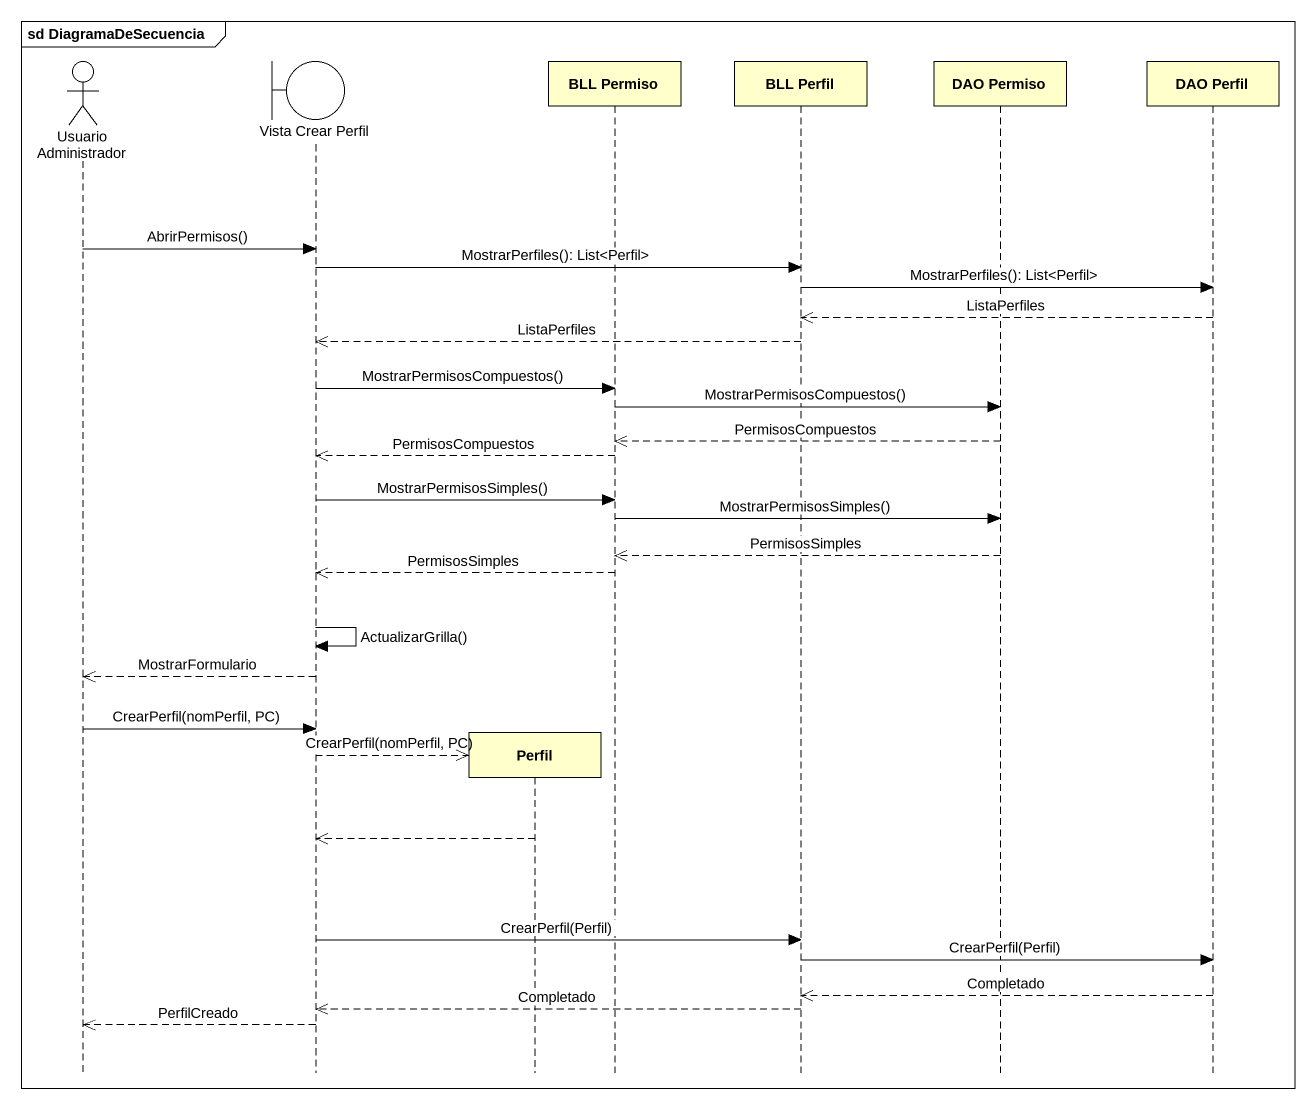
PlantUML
@startuml
mainframe sd DiagramaDeSecuencia
hide footbox
actor "Usuario Administrador" as Usuario_Administrador
boundary "Vista Crear Perfil" as Vista_Crear_Perfil
participant Perfil
participant "BLL Permiso" as BLL_Permiso
participant "BLL Perfil" as BLL_Perfil
participant "DAO Permiso" as DAO_Permiso
participant "DAO Perfil" as DAO_Perfil

Usuario_Administrador -> Vista_Crear_Perfil : AbrirPermisos()
Vista_Crear_Perfil -> BLL_Perfil : MostrarPerfiles(): List<Perfil>
BLL_Perfil -> DAO_Perfil : MostrarPerfiles(): List<Perfil>
DAO_Perfil -->> BLL_Perfil : ListaPerfiles
BLL_Perfil -->> Vista_Crear_Perfil : ListaPerfiles
Vista_Crear_Perfil -> BLL_Permiso : MostrarPermisosCompuestos()
BLL_Permiso -> DAO_Permiso : MostrarPermisosCompuestos()
DAO_Permiso -->> BLL_Permiso : PermisosCompuestos
BLL_Permiso -->> Vista_Crear_Perfil : PermisosCompuestos
Vista_Crear_Perfil -> BLL_Permiso : MostrarPermisosSimples()
BLL_Permiso -> DAO_Permiso : MostrarPermisosSimples()
DAO_Permiso -->> BLL_Permiso : PermisosSimples
BLL_Permiso -->> Vista_Crear_Perfil : PermisosSimples
Vista_Crear_Perfil -> Vista_Crear_Perfil : ActualizarGrilla()
Vista_Crear_Perfil -->> Usuario_Administrador : MostrarFormulario
Usuario_Administrador -> Vista_Crear_Perfil : CrearPerfil(nomPerfil, PC)
Vista_Crear_Perfil -->> Perfil ** : CrearPerfil(nomPerfil, PC)
Perfil -->> Vista_Crear_Perfil
Vista_Crear_Perfil -> BLL_Perfil : CrearPerfil(Perfil)
BLL_Perfil -> DAO_Perfil : CrearPerfil(Perfil)
DAO_Perfil -->> BLL_Perfil : Completado
BLL_Perfil -->> Vista_Crear_Perfil : Completado
Vista_Crear_Perfil -->> Usuario_Administrador : PerfilCreado
@enduml
